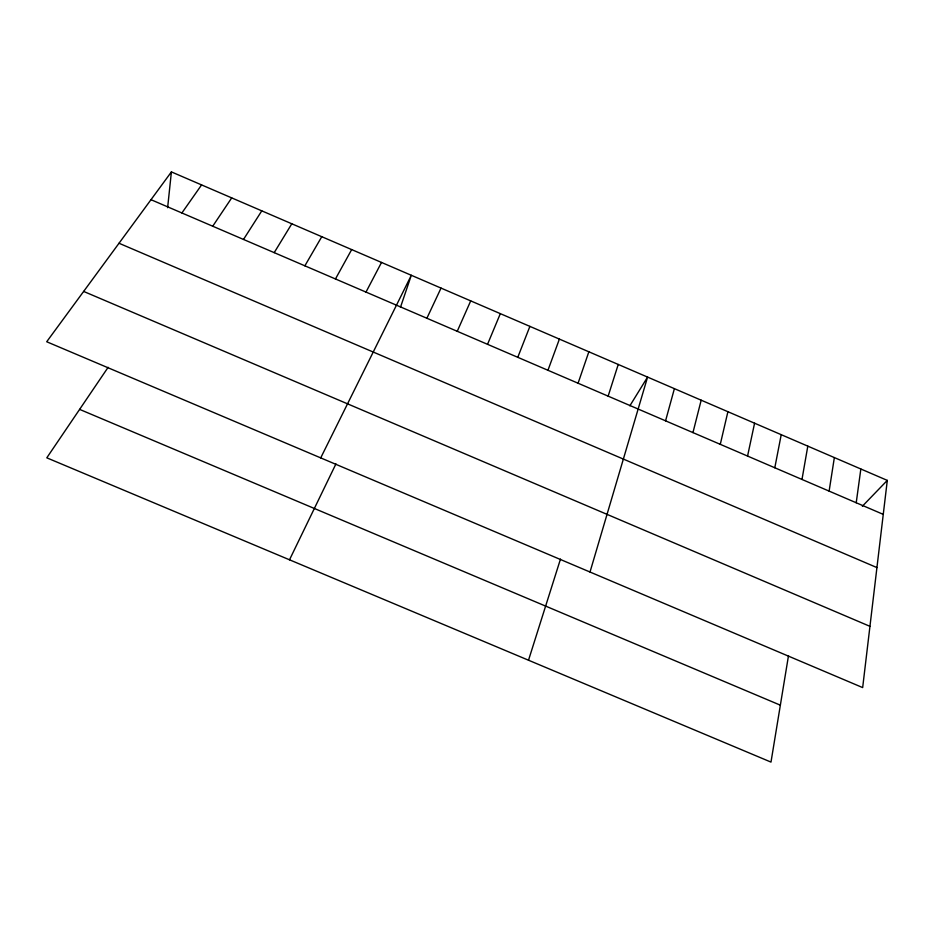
<?xml version="1.0" encoding="UTF-8"?>
<svg xmlns="http://www.w3.org/2000/svg" width="934" height="934" viewBox="0 0 934 934"><rect width="100%" height="100%" fill="white"/><g stroke="black" fill="none" stroke-linecap="round" stroke-linejoin="round"><path stroke-width="1.4" d="M167.63 207.698L171.401 171.903L887.3 480.391L862.666 687.587L46.7 341.751L171.401 171.903M856.221 502.761L860.844 468.996M829.123 491.109L834.354 457.578M788.494 655.691L770.994 762.097L46.793 457.823L108.122 367.319M801.991 479.446L807.805 446.137M774.8 467.771L781.221 434.684M747.562 456.061L754.579 423.207M720.289 444.339L727.901 411.707M692.958 432.594L701.177 400.184M665.568 420.825L674.395 388.649M590.008 572.028L647.577 377.091L629.866 405.811M528.516 660.221L560.493 559.057M608.139 396.144L618.238 364.458M400.488 307.239L411.31 275.285L320.712 457.893M578.076 383.22L588.852 351.791M547.954 370.284L559.396 339.1M517.775 357.313L529.893 326.386M487.536 344.319L500.332 313.649M457.24 331.301L470.713 300.876M426.885 318.249L441.035 288.092M289.505 559.805L335.948 463.883M366 292.085L381.516 262.442M335.458 278.962L351.674 249.588M304.869 265.816L321.775 236.699M274.211 252.635L291.805 223.786M243.505 239.443L261.789 210.85M212.73 226.215L231.714 197.891M181.897 212.964L201.592 184.909M862.351 506.24L887.3 480.391M79.612 409.384L780.357 705.182M83.64 291.431L869.951 626.34M119.015 243.249L876.933 567.592M150.993 199.689L883.26 514.377"/></g></svg>
